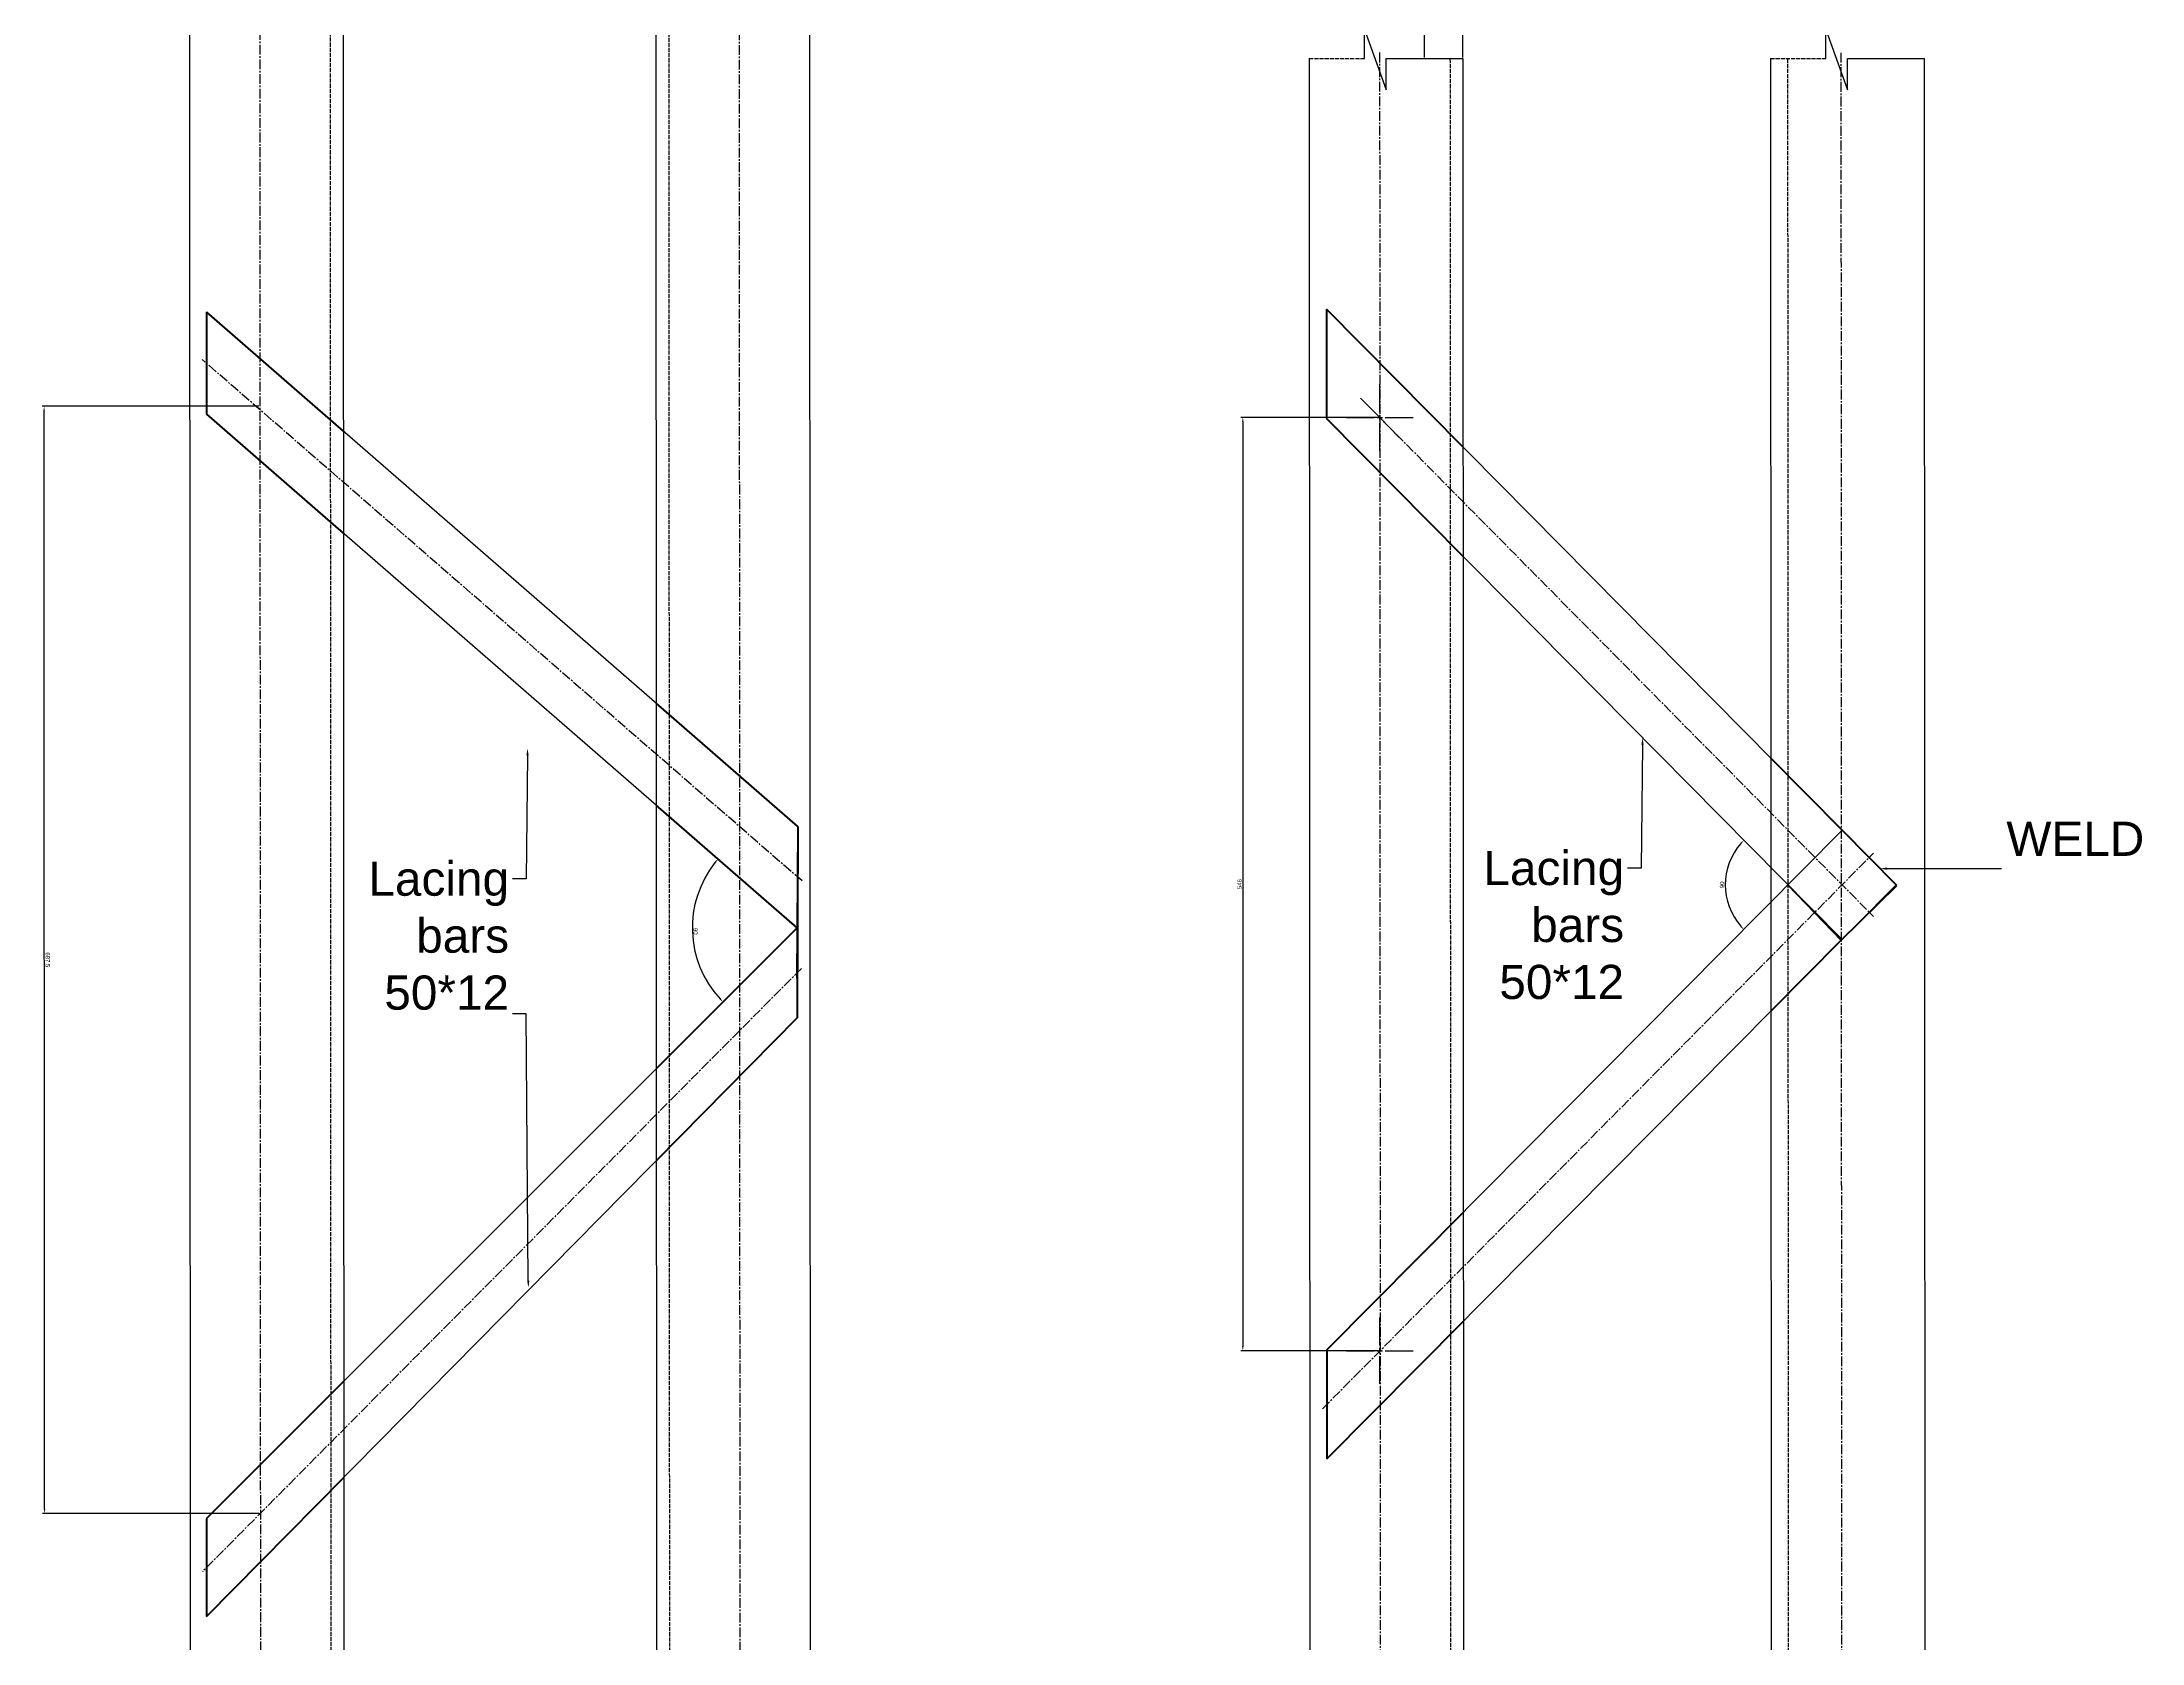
# Model space of a CAD drawing. Header units: millimetres. Extents: x 3568 to 6986, y 2180 to 6163.
# Drawn here: x 3707 to 4936, y 4445 to 5382 of the extents above; entities that cross this region are included whole.
import ezdxf
from ezdxf import colors
from ezdxf.entities.mleader import LeaderData, LeaderLine
from ezdxf.math import Vec2, Vec3

# ---------------------------------------------------------------- set-up
doc = ezdxf.new("R2010")
doc.units = ezdxf.units.MM
doc.linetypes.add('ACAD_ISO02W100', pattern=[15, 12, -3])
doc.linetypes.add('CENTER2', pattern=[28.575, 19.05, -3.175, 3.175, -3.175])
doc.styles.get("Standard").update_dxf_attribs({"font": 'arial.ttf'})
doc.dimstyles.new('ISO-25', dxfattribs={"dimtxt": 2.5, "dimasz": 2.5, "dimexe": 1.25, "dimexo": 0.625, "dimtad": 1, "dimtxsty": 'Standard', "dimcen": 2.5, "dimadec": 0, "dimazin": 0, "dimtfac": 1, "dimtmove": 0, "dimatfit": 3, "dimfxl": 1, "dimarcsym": 0})

# ---------------------------------------------------------------- blocks, each defined once
blk = doc.blocks.new('*U110')
at = {"color": 0, "linetype": 'CENTER2', "ltscale": 0.3, "transparency": 16777216}
blk.add_line((-0.3, 751.9), (0.3, -751.9), dxfattribs=at)
blk = doc.blocks.new('*U109')
at = {"color": 0, "linetype": 'CENTER2', "ltscale": 0.3, "transparency": 16777216}
blk.add_line((-0.3, 751.9), (0.3, -751.9), dxfattribs=at)
blk = doc.blocks.new('*U113')
at = {"color": 0, "linetype": 'CENTER2', "ltscale": 0.3, "transparency": 16777216}
blk.add_line((175.6, -152.6), (-175.6, 152.6), dxfattribs=at)
blk = doc.blocks.new('*D116')
at = {"color": 0, "lineweight": -2, "ltscale": 0.2, "transparency": 16777216}
for p, q in [((3834.1, 5168.6), (3707.2, 5168.5)), ((3708.7, 4523.2), (3708.4, 5166)), ((3834.3, 4520.7), (3707.4, 4520.7))]:
    blk.add_line(p, q, dxfattribs=at)
at = {"color": 0, "ltscale": 0.2, "transparency": 16777216}
for points in [[(3708.8, 5166), (3708, 5166), (3708.4, 5168.5)], [(3709.1, 4523.2), (3708.3, 4523.2), (3708.7, 4520.7)]]:
    blk.add_solid(points, dxfattribs=at)
at = {"layer": 'DEFPOINTS', "color": 0, "ltscale": 0.2, "transparency": 16777216}
for p in [(3708.4, 5168.5), (3834.7, 5168.6), (3835, 4520.7)]:
    blk.add_point(p, dxfattribs=at)
at = {"color": 0, "ltscale": 0.2, "transparency": 16777216, "insert": (3710.5, 4844.6), "char_height": 2.5, "attachment_point": 5, "rotation": 270.0221}
blk.add_mtext('687.5', dxfattribs=at)
blk = doc.blocks.new('*U88')
at = {"color": 0, "linetype": 'CENTER2', "ltscale": 0.3, "transparency": 16777216}
blk.add_line((-0.2, 554.5), (0.2, -554.5), dxfattribs=at)
blk = doc.blocks.new('*U89')
at = {"color": 0, "linetype": 'CENTER2', "ltscale": 0.3, "transparency": 16777216}
blk.add_line((-0.2, 554), (0.2, -554), dxfattribs=at)
blk = doc.blocks.new('*U105')
at = {"color": 0, "linetype": 'CENTER2', "transparency": 16777216}
for p, q in [((0, 3.2), (0, 19.5)), ((-19.5, 0), (-3.2, 0)), ((3.2, 0), (19.5, 0)), ((0, -19.5), (0, -3.2))]:
    blk.add_line(p, q, dxfattribs=at)
at = {"color": 0, "linetype": 'Continuous', "transparency": 16777216}
for p, q in [((-1.6, 0), (1.6, 0)), ((0, -1.6), (0, 1.6))]:
    blk.add_line(p, q, dxfattribs=at)
blk = doc.blocks.new('*U106')
at = {"color": 0, "linetype": 'CENTER2', "transparency": 16777216}
for p, q in [((0, 3.2), (0, 19.5)), ((-19.5, 0), (-3.2, 0)), ((3.2, 0), (19.5, 0)), ((0, -19.5), (0, -3.2))]:
    blk.add_line(p, q, dxfattribs=at)
at = {"color": 0, "linetype": 'Continuous', "transparency": 16777216}
for p, q in [((-1.6, 0), (1.6, 0)), ((0, -1.6), (0, 1.6))]:
    blk.add_line(p, q, dxfattribs=at)
blk = doc.blocks.new('*U90')
at = {"color": 0, "linetype": 'CENTER2', "ltscale": 0.3, "transparency": 16777216}
blk.add_line((-145.7, 147.2), (145.7, -147.2), dxfattribs=at)
blk = doc.blocks.new('*U91')
at = {"color": 0, "linetype": 'CENTER2', "ltscale": 0.3, "transparency": 16777216}
blk.add_line((-161.2, -162.5), (161.2, 162.5), dxfattribs=at)
blk = doc.blocks.new('*D147')
at = {"color": 0, "lineweight": -2, "ltscale": 0.2, "transparency": 16777216}
for p, q in [((4489.5, 5161.9), (4408.8, 5161.9)), ((4410, 5159.4), (4410, 4618.4)), ((4489.5, 4615.9), (4408.8, 4615.9))]:
    blk.add_line(p, q, dxfattribs=at)
at = {"color": 0, "ltscale": 0.2, "transparency": 16777216}
for points in [[(4409.6, 5159.4), (4410.5, 5159.4), (4410, 5161.9)], [(4409.6, 4618.4), (4410.5, 4618.4), (4410, 4615.9)]]:
    blk.add_solid(points, dxfattribs=at)
at = {"layer": 'DEFPOINTS', "color": 0, "ltscale": 0.2, "transparency": 16777216}
for p in [(4490.2, 5161.9), (4410, 4615.9), (4490.2, 4615.9)]:
    blk.add_point(p, dxfattribs=at)
at = {"color": 0, "ltscale": 0.2, "transparency": 16777216, "insert": (4408.1, 4888.9), "char_height": 2.5, "attachment_point": 5, "rotation": 90}
blk.add_mtext('546', dxfattribs=at)
blk = doc.blocks.new('*U99')
at = {"color": 0, "linetype": 'CENTER2', "ltscale": 0.3, "transparency": 16777216}
blk.add_line((175.3, 176.5), (-175.3, -176.5), dxfattribs=at)
blk = doc.blocks.new('*D159')
at = {"color": 0, "lineweight": -2, "ltscale": 0.2, "transparency": 16777216}
for p, q in [((4516.4, 5372.6), (4516.4, 5398.6)), ((4536.4, 5397.4), (4518.9, 5397.4)), ((4538.9, 5372.6), (4538.9, 5398.6))]:
    blk.add_line(p, q, dxfattribs=at)
at = {"color": 0, "ltscale": 0.2, "transparency": 16777216}
for points in [[(4518.9, 5397.8), (4518.9, 5397), (4516.4, 5397.4)], [(4536.4, 5397.8), (4536.4, 5397), (4538.9, 5397.4)]]:
    blk.add_solid(points, dxfattribs=at)
at = {"layer": 'DEFPOINTS', "color": 0, "ltscale": 0.2, "transparency": 16777216}
for p in [(4516.4, 5397.4), (4516.4, 5371.9), (4538.9, 5371.9)]:
    blk.add_point(p, dxfattribs=at)
at = {"color": 0, "ltscale": 0.2, "transparency": 16777216, "insert": (4527.6, 5399.5), "char_height": 2.5, "attachment_point": 5}
blk.add_mtext('22,5', dxfattribs=at)
blk = doc.blocks.new('*D161')
at = {"color": 0, "lineweight": -2, "ltscale": 0.2, "transparency": 16777216}
blk.add_arc((4729.1, 4888.5), 36.7, 138.6042, 221.3287, dxfattribs=at)
at = {"color": 0, "ltscale": 0.2, "transparency": 16777216}
for points in [[(4701.3, 4913.1), (4701.9, 4912.5), (4703.3, 4914.6)], [(4701.8, 4864.5), (4701.2, 4863.9), (4703.2, 4862.4)]]:
    blk.add_solid(points, dxfattribs=at)
at = {"layer": 'DEFPOINTS', "color": 0, "ltscale": 0.2, "transparency": 16777216}
for p in [(4474.2, 5146.1), (4760.8, 4920.4), (4693.7, 4898.1), (4760.8, 4856.5), (4459.2, 4616.4)]:
    blk.add_point(p, dxfattribs=at)
at = {"color": 0, "ltscale": 0.2, "transparency": 16777216, "insert": (4690.5, 4888.5), "char_height": 2.5, "width": 39.236, "attachment_point": 5, "rotation": 89.9664}
blk.add_mtext('90', dxfattribs=at)
blk = doc.blocks.new('*D162')
at = {"color": 0, "lineweight": -2, "ltscale": 0.2, "transparency": 16777216}
blk.add_arc((4149.2, 4863.3), 61.4, 141.3329, 222.6671, dxfattribs=at)
at = {"color": 0, "ltscale": 0.2, "transparency": 16777216}
for points in [[(4100.9, 4902), (4101.6, 4901.4), (4102.9, 4903.6)], [(4104.4, 4822), (4103.8, 4821.4), (4105.8, 4819.9)]]:
    blk.add_solid(points, dxfattribs=at)
at = {"layer": 'DEFPOINTS', "color": 0, "ltscale": 0.2, "transparency": 16777216}
for p in [(4066.6, 4935.2), (4089.2, 4876.5), (4149.2, 4863.3), (4149.2, 4863.3), (4066.7, 4780.8)]:
    blk.add_point(p, dxfattribs=at)
at = {"color": 0, "ltscale": 0.2, "transparency": 16777216, "insert": (4089.7, 4861.3), "char_height": 2.5, "width": 12.016, "attachment_point": 5, "rotation": 272}
blk.add_mtext('90', dxfattribs=at)

msp = doc.modelspace()

# ---------------------------------------------------------------- linework, layer by layer
at = {"ltscale": 0.2}
for p, q in [((3793.358, 5582.34), (3793.936, 4085.452)), ((3883.358, 5582.34), (3883.936, 4085.452)), ((4066.358, 5582.123), (4066.936, 4085.235)), ((4156.358, 5582.123), (4156.936, 4085.235)), ((4481.339, 5371.93), (4481.339, 5389.033)), ((4481.339, 5389.033), (4493.892, 5353.738)), ((4751.339, 5371.93), (4751.339, 5389.033)), ((4751.339, 5389.033), (4763.892, 5353.738)), ((4448.892, 5371.93), (4449.317, 4270.018)), ((4493.892, 5368.43), (4493.892, 5371.93)), ((4493.892, 5371.93), (4493.892, 5371.93)), ((4493.892, 5371.93), (4538.892, 5371.93)), ((4538.892, 5371.93), (4539.317, 4270.018)), ((4718.892, 5371.93), (4719.316, 4270.919)), ((4763.892, 5368.43), (4763.892, 5371.93)), ((4763.892, 5371.93), (4763.892, 5371.93)), ((4763.892, 5371.93), (4808.892, 5371.93)), ((4808.892, 5371.93), (4809.316, 4270.919)), ((4493.892, 5353.738), (4493.892, 5368.43)), ((4763.892, 5353.738), (4763.892, 5368.43)), ((4458.948, 5225.436), (4458.973, 5161.442)), ((4506.164, 5177.732), (4458.948, 5225.436)), ((4149.547, 4922.682), (3803.497, 5223.499)), ((4506.164, 5177.732), (4792.477, 4888.46)), ((4149.214, 4863.346), (3803.52, 5163.853)), ((4490.173, 5161.904), (4478.917, 5173.276)), ((4474.181, 5146.076), (4458.973, 5161.442)), ((4490.173, 5161.904), (4501.428, 5150.532)), ((4474.181, 5146.076), (4760.782, 4856.513)), ((4149.047, 4833.678), (4149.547, 4922.682)), ((4459.183, 4616.404), (4760.82, 4920.444)), ((4459.208, 4552.535), (4792.477, 4888.46)), ((4149.214, 4863.346), (3803.518, 4517.65)), ((4149.047, 4833.678), (4149.105, 4810.608)), ((3803.518, 4460.3), (4149.105, 4810.608)), ((4459.183, 4616.404), (4459.183, 4552.535)), ((4490.173, 4615.693), (4490.383, 4615.906)), ((4490.383, 4615.904), (4490.173, 4615.693)), ((3803.518, 4517.65), (3803.518, 4460.3))]:
    msp.add_line(p, q, dxfattribs=at)
at = {"linetype": 'ACAD_ISO02W100', "ltscale": 0.2}
for p, q in [((3875.758, 5582.337), (3876.336, 4085.452)), ((4073.958, 5582.126), (4074.536, 4085.238)), ((4448.892, 5371.93), (4481.339, 5371.93)), ((4531.292, 5371.927), (4531.717, 4270.018)), ((4718.892, 5371.93), (4751.339, 5371.93)), ((4728.892, 5371.934), (4729.316, 4270.919))]:
    msp.add_line(p, q, dxfattribs=at)
at = {"lineweight": 40, "ltscale": 0.2}
for p, q in [((4458.948, 5225.436), (4458.973, 5161.442)), ((4458.948, 5225.436), (4538.979, 5144.578)), ((3803.497, 5223.499), (3803.52, 5163.853)), ((3803.497, 5223.499), (3883.524, 5153.932)), ((3803.52, 5163.853), (3883.547, 5094.287)), ((4458.973, 5161.442), (4539.004, 5080.583)), ((4149.547, 4922.682), (4066.585, 4994.8)), ((4760.82, 4920.444), (4719.049, 4962.646)), ((4149.214, 4863.346), (4066.608, 4935.154)), ((4149.546, 4922.662), (4149.105, 4810.608)), ((4792.77, 4888.164), (4760.82, 4920.444)), ((4729.078, 4888.45), (4760.291, 4856.017)), ((4760.291, 4856.017), (4792.77, 4888.164)), ((4149.214, 4863.346), (4066.668, 4780.8)), ((4760.291, 4856.017), (4719.107, 4814.505)), ((4149.105, 4810.608), (4066.688, 4727.066)), ((4539.152, 4697.01), (4459.183, 4616.404)), ((4459.208, 4552.535), (4539.177, 4633.141)), ((4459.183, 4616.404), (4459.208, 4552.535))]:
    msp.add_line(p, q, dxfattribs=at)
at = {"lineweight": 30, "ltscale": 0.2}
msp.add_line((3803.497, 5223.499), (3803.52, 5163.853), dxfattribs=at)
at = {"lineweight": 50, "ltscale": 0.2}
for p, q in [((3883.738, 4597.871), (3803.518, 4517.65)), ((3803.518, 4460.3), (3883.76, 4541.639)), ((3803.518, 4517.65), (3803.518, 4460.3))]:
    msp.add_line(p, q, dxfattribs=at)

# ---------------------------------------------------------------- block references
at = {"linetype": 'CENTER2', "ltscale": 0.3}
for name, p in [('*U110', (3834.847, 4833.896)), ('*U109', (4115.447, 4833.681)), ('*U88', (4490.304, 4820.973)), ('*U89', (4760.304, 4821.424)), ('*U113', (3976.444, 5043.345)), ('*U90', (4633.401, 5017.195)), ('*U91', (4617.922, 4744.461)), ('*U99', (3976.339, 4663.071))]:
    msp.add_blockref(name, p, dxfattribs=at)
at = {"linetype": 'CENTER2'}
for name, p in [('*U105', (4490.173, 5161.904)), ('*U106', (4490.173, 4615.904))]:
    msp.add_blockref(name, p, dxfattribs=at)

# ---------------------------------------------------------------- texts
at = {"lineweight": 211, "ltscale": 0.2, "insert": (4856.951, 4925.43), "char_height": 20, "attachment_point": 1}
msp.add_mtext_dynamic_manual_height_columns('WELD', width=148.51265, gutter_width=12.5, heights=[0], dxfattribs=at)

# ---------------------------------------------------------------- dimensions: what is measured, and where the dimension line sits
at = {"ltscale": 0.2}
dim = msp.add_linear_dim(base=(4516.392, 5397.397), p1=(4538.892, 5371.93), p2=(4516.392, 5371.93), dimstyle='ISO-25', dxfattribs=at)
dim.commit()
dim.dimension.update_dxf_attribs({"geometry": '*D159', "text_midpoint": (4527.642, 5399.524)})
dim = msp.add_aligned_dim(p1=(3834.968, 4520.737), p2=(3834.718, 5168.586), distance=126.294, text='687.5', dimstyle='ISO-25', dxfattribs=at)
dim.commit()
dim.dimension.update_dxf_attribs({"geometry": '*D116', "text_midpoint": (3710.451, 4844.613)})
dim = msp.add_linear_dim(base=(4410.038, 4615.904), p1=(4490.173, 5161.904), p2=(4490.173, 4615.904), angle=90, dimstyle='ISO-25', dxfattribs=at)
dim.commit()
dim.dimension.update_dxf_attribs({"geometry": '*D147', "text_midpoint": (4408.137, 4888.904)})
for base, line1, line2, picture, middle in [((4693.65, 4898.083), ((4459.183, 4616.404), (4760.82, 4920.444)), ((4474.181, 5146.076), (4760.782, 4856.513)), '*D161', (4690.477, 4888.52)), ((4089.226, 4876.462), ((4149.214, 4863.346), (4066.668, 4780.8)), ((4149.214, 4863.346), (4066.608, 4935.154)), '*D162', (4089.747, 4861.269))]:
    dim = msp.add_angular_dim_2l(base=base, line1=line1, line2=line2, text='90', dimstyle='ISO-25', dxfattribs=at)
    dim.commit()
    dim.dimension.update_dxf_attribs({"geometry": picture, "text_midpoint": middle})

# ---------------------------------------------------------------- leaders
ml = msp.add_multileader_mtext('Standard', dxfattribs=at)
ml.set_content('Lacing bars 50*12', color=256)
ml.set_leader_properties()
ml.build(insert=Vec2(0, 0))
ctx = ml.context
ctx.base_point, ctx.char_height, ctx.plane_origin = Vec3(3900.129, 4891.95), 20, Vec3(3991.395, 4968.247)
ctx.text_align_type = 2
notes = []
notes.append((ctx, [(0, (1, 1, 0), (3990.546, 4891.95), (-1, 0), 8, [(0, [(3991.395, 4968.247)], 0, [])])]))
ctx.mtext.insert, ctx.mtext.width, ctx.mtext.alignment, ctx.mtext.flow_direction = Vec3(3980.546, 4902.12), 70.82773, 3, 5
ml = msp.add_multileader_mtext('Standard', dxfattribs=at)
ml.set_content('Lacing bars 50*12', color=256)
ml.set_leader_properties()
ml.build(insert=Vec2(0, 0))
ctx = ml.context
ctx.base_point, ctx.char_height, ctx.plane_origin = Vec3(4552.753, 4898.185), 20, Vec3(4644.019, 4974.483)
ctx.text_align_type = 2
notes.append((ctx, [(0, (1, 1, 0), (4643.171, 4898.185), (-1, 0), 8, [(0, [(4644.019, 4974.483)], 0, [])])]))
ctx.mtext.insert, ctx.mtext.width, ctx.mtext.alignment, ctx.mtext.flow_direction = Vec3(4633.171, 4908.356), 70.82773, 3, 5
at = {"lineweight": 30, "ltscale": 0.2}
ml = msp.add_multileader_mtext('Standard', dxfattribs=at)
ml.set_content('', color=256)
ml.set_leader_properties()
ml.build(insert=Vec2(0, 0))
ctx = ml.context
ctx.base_point, ctx.plane_origin = Vec3(4854.122, 4897.97), Vec3(4783.064, 4897.97)
notes.append((ctx, [(0, (1, 1, 0), (4846.122, 4897.97), (1, 0), 8, [(0, [(4783.064, 4897.97)], 0, [])])]))
ctx.mtext.insert, ctx.mtext.flow_direction = Vec3(4856.122, 4899.97), 5
at = {"ltscale": 0.2}
ml = msp.add_multileader_mtext('Standard', dxfattribs=at)
ml.set_content('', color=256)
ml.set_leader_properties()
ml.build(insert=Vec2(0, 0))
ctx = ml.context
ctx.base_point, ctx.plane_origin = Vec3(3978.546, 4813.031), Vec3(3991.845, 4652.838)
ctx.text_align_type = 2
notes.append((ctx, [(1, (1, 1, 0), (3990.546, 4813.031), (-1, 0), 8, [(0, [(3991.845, 4652.838)], 0, [])])]))
ctx.mtext.insert, ctx.mtext.alignment, ctx.mtext.flow_direction = Vec3(3980.546, 4815.031), 3, 5
for ctx, leaders in notes:
    for number, flags, end, landing, length, lines in leaders:
        leader = LeaderData()
        leader.index, (leader.has_last_leader_line, leader.has_dogleg_vector, leader.attachment_direction) = number, flags
        leader.last_leader_point, leader.dogleg_vector, leader.dogleg_length = Vec3(end), Vec3(landing), length
        for number, points, colour, breaks in lines:
            line = LeaderLine()
            line.index, line.vertices, line.color, line.breaks = number, Vec3.list(points), colors.encode_raw_color(colour), breaks
            leader.lines.append(line)
        ctx.leaders.append(leader)

doc.saveas('drawing.dxf')
